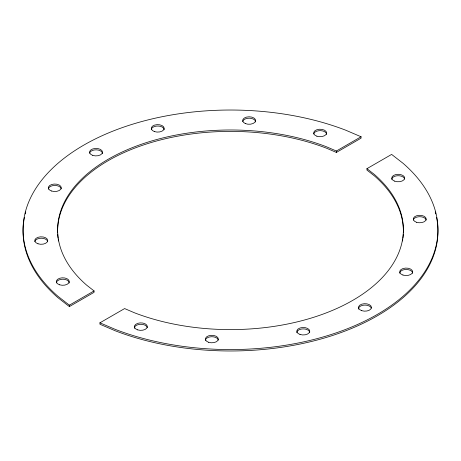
<?xml version="1.0" encoding="UTF-8"?>
<svg xmlns="http://www.w3.org/2000/svg" width="461" height="461" viewBox="0 0 461 461"><rect width="100%" height="100%" fill="white"/><g stroke="black" fill="none" stroke-linecap="round" stroke-linejoin="round"><path stroke-width="0.69" d="M99.933 322.821L115.244 329.379A207.45 119.768 0 0 0 377.19 314.483A207.45 119.768 0 0 0 402.989 163.252L391.631 154.412L366.944 168.663L374.24 174.344A172.875 99.806 0 0 1 352.74 300.37A172.875 99.806 0 0 1 134.456 312.783L124.62 308.57L99.933 322.821L99.933 324.233L115.244 330.791A207.45 119.768 0 0 0 338.685 333.401A207.45 119.768 0 0 0 436.567 217.408M366.944 168.663L366.944 170.074L374.24 175.756A172.875 99.806 0 0 1 403.358 232.603M94.056 290.926L94.056 292.337L69.369 306.588L69.369 305.176L94.056 290.926L86.76 285.244A172.875 99.806 0 0 1 108.26 159.218A172.875 99.806 0 0 1 326.544 146.805L336.38 151.018L361.067 136.767L361.067 138.179L336.386 152.43L326.544 148.217A172.875 99.806 0 0 0 147.941 143.515A172.875 99.806 0 0 0 57.642 232.603M361.067 136.767L345.756 130.209A207.45 119.768 0 0 0 83.81 145.106A207.45 119.768 0 0 0 58.011 296.337L69.369 305.176M69.369 306.588L58.011 297.748A207.45 119.768 0 0 1 24.433 217.408M336.38 151.018L336.386 152.43M134.405 328.399A6.483 3.746 0 0 1 140.225 324.308A6.483 3.746 0 0 1 147.307 327.667M25.211 213.973A207.45 119.768 0 0 1 25.758 211.922M435.242 211.922A207.45 119.768 0 0 1 435.789 213.973M399.704 273.223A6.483 3.746 0 0 1 406.187 269.478A6.483 3.746 0 0 1 412.67 273.223M34.8 241.599A6.483 3.746 0 0 1 41.254 238.222A6.483 3.746 0 0 1 47.702 241.599M56.311 282.962A6.483 3.746 0 0 1 62.794 279.216A6.483 3.746 0 0 1 69.277 282.962M242.688 121.577A6.483 3.746 0 0 1 249.459 118.206A6.483 3.746 0 0 1 255.625 121.946M48.33 189.189A6.483 3.746 0 0 1 54.496 185.455A6.483 3.746 0 0 1 61.267 188.826M391.723 179.45A6.483 3.746 0 0 1 397.889 175.716A6.483 3.746 0 0 1 404.66 179.087M89.584 153.208A6.483 3.746 0 0 1 96.355 149.837A6.483 3.746 0 0 1 102.515 153.571M151.277 129.408A6.483 3.746 0 0 1 158.048 126.037A6.483 3.746 0 0 1 164.208 129.772M313.693 134.013A6.483 3.746 0 0 1 320.458 130.642A6.483 3.746 0 0 1 326.624 134.382M413.298 220.076A6.483 3.746 0 0 1 419.746 216.705A6.483 3.746 0 0 1 426.2 220.076M205.375 340.466A6.483 3.746 0 0 1 211.541 336.726A6.483 3.746 0 0 1 218.312 340.097M296.792 332.64A6.483 3.746 0 0 1 302.952 328.9A6.483 3.746 0 0 1 309.723 332.272M358.514 309.204A6.483 3.746 0 0 1 364.011 305.136A6.483 3.746 0 0 1 371.324 308.109M403.306 234.004A172.875 99.806 0 0 1 402.949 238.199M402.764 239.593A172.875 99.806 0 0 1 402.545 240.988M58.455 240.988A172.875 99.806 0 0 1 58.236 239.593M58.051 238.199A172.875 99.806 0 0 1 57.694 234.004M137.614 329.863A6.483 3.746 0 0 0 147.341 326.618A6.483 3.746 0 0 0 137.614 323.38A6.483 3.746 0 0 0 137.614 329.863M245.361 123.577A6.483 3.746 0 0 0 255.59 120.903A6.483 3.746 0 0 0 246.462 117.123A6.483 3.746 0 0 0 245.361 123.577M154.487 131.604A6.483 3.746 0 0 0 164.208 128.36A6.483 3.746 0 0 0 154.487 125.121A6.483 3.746 0 0 0 154.487 131.604M92.794 155.403A6.483 3.746 0 0 0 102.515 152.159A6.483 3.746 0 0 0 92.794 148.92A6.483 3.746 0 0 0 92.794 155.403M51.569 191.021A6.483 3.746 0 0 0 61.296 187.777A6.483 3.746 0 0 0 51.569 184.538A6.483 3.746 0 0 0 51.569 191.021M38.009 243.794A6.483 3.746 0 0 0 47.737 240.556A6.483 3.746 0 0 0 38.009 237.311A6.483 3.746 0 0 0 38.009 243.794M59.55 284.789A6.483 3.746 0 0 0 69.277 281.55A6.483 3.746 0 0 0 59.55 278.306A6.483 3.746 0 0 0 59.55 284.789M316.903 136.208A6.483 3.746 0 0 0 326.624 132.97A6.483 3.746 0 0 0 316.903 129.725A6.483 3.746 0 0 0 316.903 136.208M300.03 334.467A6.483 3.746 0 0 0 309.757 331.228A6.483 3.746 0 0 0 300.03 327.984A6.483 3.746 0 0 0 300.03 334.467M208.62 342.298A6.483 3.746 0 0 0 218.341 339.054A6.483 3.746 0 0 0 208.62 335.815A6.483 3.746 0 0 0 208.62 342.298M402.949 275.05A6.483 3.746 0 0 0 412.67 271.811A6.483 3.746 0 0 0 402.949 268.567A6.483 3.746 0 0 0 402.949 275.05M394.432 181.081A6.483 3.746 0 0 0 404.66 178.407A6.483 3.746 0 0 0 395.532 174.633A6.483 3.746 0 0 0 394.432 181.081M416.508 222.277A6.483 3.746 0 0 0 426.229 219.033A6.483 3.746 0 0 0 416.508 215.794A6.483 3.746 0 0 0 416.508 222.277M361.724 310.668A6.483 3.746 0 0 0 371.451 307.429A6.483 3.746 0 0 0 361.724 304.185A6.483 3.746 0 0 0 361.724 310.668"/></g></svg>
